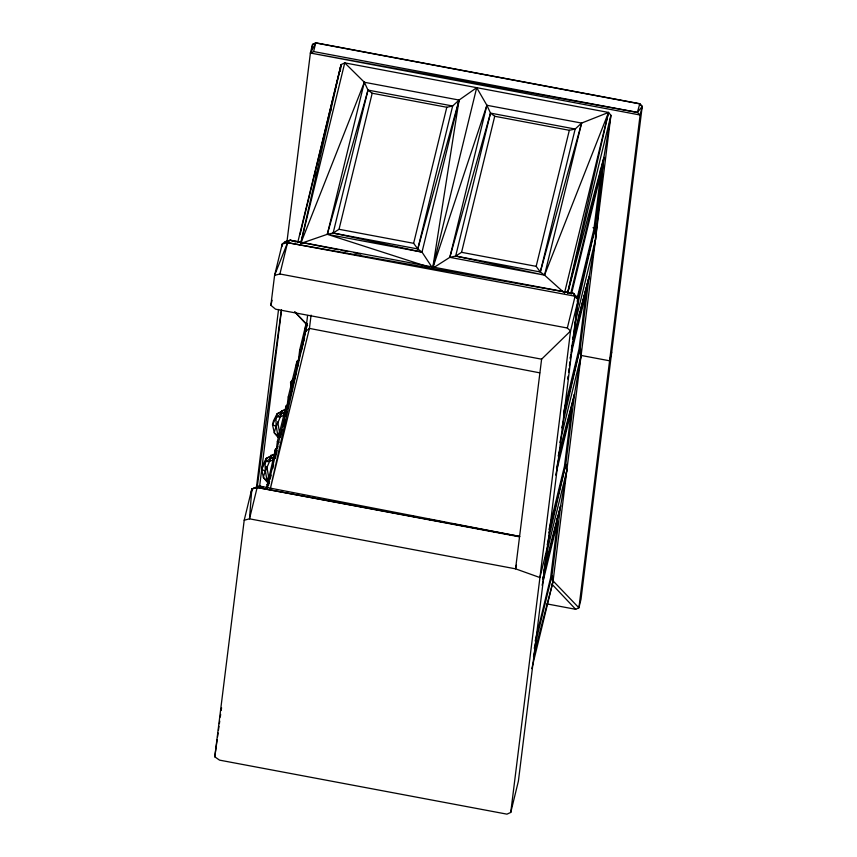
<?xml version="1.0" encoding="UTF-8"?>
<svg xmlns="http://www.w3.org/2000/svg" width="857" height="857" viewBox="0 0 857 857"><rect width="100%" height="100%" fill="white"/><g stroke="black" fill="none" stroke-linecap="round" stroke-linejoin="round"><path stroke-width="1.29" d="M269.773 456.931L266.206 458.399C263.72 466.197 266.206 474.35 267.159 482.073L263.431 477.52L261.642 469.443L262.617 465.458L266.206 458.399L274.519 454.103M280.657 412.292L277.09 413.749C274.604 421.558 277.09 429.711 278.043 437.424L274.315 432.881L272.526 424.804L273.501 420.819L277.09 413.749L285.402 409.464M244.202 520.242L251.819 489.004L257.132 487.504L519.663 536.439L259.542 486.058L251.819 489.004L249.494 518.828L244.202 520.242L214.786 756.827L219.521 760.127L506.958 814.15L510.751 812.447L518.389 781.134L578.186 299.693L573.89 293.544L290.084 240.206L285.242 241.62L282.242 243.999L274.594 275.343L270.866 305.285L275.536 309.173L541.603 359.179L570.548 331.006L578.186 299.693L574.972 296.693L573.89 293.544L287.545 242.67L285.242 241.62M275.108 453.171L275.515 449.175L278.054 446.776M285.488 411.371L286.024 406.047L288.563 403.647M296.511 365.393L296.908 361.397L299.447 358.997M297.711 242.595L341.097 64.607L344.75 62.872L608.524 112.438L610.934 115.299L603.906 157.442L595.519 239.414L589.048 277.09L580.36 347.021L561.881 427.782M273.233 454.821L270.823 455.421C270.105 463.348 264.738 469.69 263.431 477.52L267.309 481.098L268.509 476.181L266.816 466.551M285.317 409.871L281.707 410.771C280.989 418.709 275.622 425.04 274.315 432.881L278.193 436.459L279.393 431.542L277.7 421.912M251.155 494.318L251.819 489.004L259.542 486.058L263.088 487.183M281.921 246.612L282.242 243.999L287.545 242.67L576.568 296.49L574.158 295.804M256.447 487.408L278.546 309.441M286.966 241.695L310.395 53.038L312.484 44.457L315.987 42.85L639.772 103.708L642.214 106.429L581.003 599.236L578.904 607.827L575.679 609.306L546.841 603.885M311.83 49.77L312.323 45.785M259.639 486.187L281.525 309.977M266.356 488.651L275.515 449.175L275.022 453.107M276.543 448.157L277.357 441.58L286.024 406.047L285.37 411.296M287.095 406.132L288.241 396.941L296.908 361.397L296.415 365.339M298.225 361.804L299.693 349.977L305.767 325.071L307.459 323.475M305.113 330.331L305.767 325.071M311.08 315.119L309.431 328.402L270.169 489.443L305.628 331.37L307.599 315.505M340.283 71.217L341.097 64.607L300.025 234.518M541.603 359.179L515.56 568.834L539.921 577.554L547.559 546.241L544.549 567.388M510.751 812.447L570.548 331.006L567.334 328.017L279.907 273.994L274.594 275.343L287.545 242.67L290.084 240.206L338.483 249.73M557.061 518.174L557.553 521.849L550.623 577.639L535.175 641.036M571.073 407.9L571.405 410.353L564.474 466.144L549.026 529.54M585.46 289.57L585.952 293.244L579.021 349.035L563.563 412.442M600.318 169.922L600.811 173.607L593.88 229.397L577.168 297.968M534.243 648.31L551.962 575.625L560.649 505.694L566.852 470.225L565.813 464.13L574.501 394.188L581.11 355.441L580.36 347.021L563.595 415.806M576.322 310.684L595.219 227.384L603.906 157.442L567.966 292.044M567.677 378.965L568.03 376.319M568.555 372.356L569.08 368.392M569.434 365.746L569.959 361.783M570.312 359.147L570.837 355.184M571.18 352.538L571.705 348.574M572.058 345.928L572.583 341.964M572.937 339.329L578.186 299.693M281.385 309.977L257.143 487.547L249.494 518.828L515.56 568.834L516.471 565.074M217.175 739.591L214.786 756.827L215.396 754.31M217.539 736.934L218.085 732.96M218.449 730.303L219.006 726.329M219.371 723.672L219.735 721.026M220.292 717.052L220.656 714.395M221.202 710.421L221.567 707.764M251.08 494.307L251.819 489.004M542.856 579.289L543.231 576.643M543.799 572.68L544.174 570.034M563.542 292.194L544.538 275.14L581.603 123.076L486.883 105.282L432.678 268.284L459.073 100.055L476.696 87.671L486.883 105.282L490.504 113.113L494.725 116.273L569.327 130.296L575.165 129.032L581.603 123.076L608.524 112.438L567.527 293.298M300.721 243.484L344.75 62.872L364.354 82.261L300.721 243.484L341.097 64.607M547.205 544.945L565.813 464.13L549.048 532.915M315.708 42.968L310.395 53.038L313.619 51.549L315.708 42.968L639.493 103.826L642.214 106.429L640.115 115.009L578.904 607.827L552.079 579.868M270.866 305.285L272.098 300.271M279.907 273.994L287.545 242.67M314.755 175.835L315.708 171.957M330.213 112.438L331.156 108.55M266.323 466.476L265.231 470.986L261.642 469.443L265.391 461.73L273.34 456.963M276.661 424.086L276.115 426.336L272.526 424.804L276.275 417.091L280.978 413.738L285.306 411.853M431.96 267.202L422.008 252.119L459.073 100.055L364.354 82.261L327.288 234.315L301.985 243.056M267.32 488.511L307.117 325.264M268.948 484.119L269.58 481.538M270.201 478.967L271.144 475.099M272.719 468.661L273.662 464.805M275.226 458.366L277.111 450.643M280.4 437.124L282.285 429.4M282.917 426.818L284.803 419.094M285.424 416.523L286.688 411.371M287.309 408.8L288.252 404.933M290.662 395.056L292.548 387.332M293.169 384.75L295.997 373.17M297.572 366.732L298.504 362.865M303.024 344.332L301.471 350.695L299.693 349.977M303.646 341.782L304.578 337.958M428.864 267.052L327.288 234.315L422.008 252.119L417.798 248.948L459.073 100.055L452.646 106L367.985 90.092L327.288 234.315L333.137 233.04L367.985 90.092L364.354 82.261M422.008 252.119L333.137 233.04L339.029 229.29L372.195 93.242L367.985 90.092M417.798 248.948L413.631 243.313L446.797 107.264L452.646 106L417.798 248.948L333.137 233.04M432.678 268.284L476.696 87.671M433.749 267.598L449.818 257.346L486.883 105.282M490.504 113.113L449.818 257.346L455.656 256.072L490.504 113.113L575.165 129.032L540.317 271.98L544.538 275.14L608.524 112.438L564.495 293.051M449.818 257.346L544.538 275.14L455.656 256.072L461.559 252.322L494.725 116.273M581.603 123.076L540.317 271.98L536.161 266.345L569.327 130.296M567.57 293.298L610.934 115.299L553.022 581.549L531.811 668.599M570.687 293.715L603.906 157.442M571.48 293.93L600.811 173.607M567.334 328.017L574.972 296.693M577.189 301.364L595.219 227.384L592.969 227.716M574.629 325.167L595.519 239.414L595.219 227.384M571.34 349.71L589.048 277.09L572.819 338.89M570.184 357.937L585.952 293.244M642.214 106.429L637.404 112.406L310.395 53.038L640.115 115.009L637.404 112.406L639.772 103.708M559.91 442.426L581.11 355.441M556.472 468.168L574.501 394.188L558.196 456.031M555.636 475.046L571.405 410.353M545.341 558.432L566.852 470.225M542.931 578.368L560.649 505.694L543.788 570.355M542.106 585.245L557.553 521.849M611.684 352.206L609.595 360.797L580.725 355.366M578.968 315.879L579.975 312.002M580.65 309.42L589.048 277.09M533.483 656.451L553.022 581.549L551.962 575.625M293.308 378.537L290.544 382.758L291.294 386.453M293.04 379.78L290.544 382.758L291.434 386.378M293.051 379.983L290.544 382.758L291.691 385.136M305.628 331.37L309.431 328.402L539.728 372.838M259.542 486.058L257.132 487.504L519.267 536.771M283.903 415.217L280.646 416.716L276.275 417.091M274.101 459.363L269.762 461.366L265.391 461.73M312.484 44.457L315.987 42.85M280.978 413.738L284.513 413.17M270.094 458.388L273.629 457.809M569.198 293.298L573.89 293.544M313.619 51.549L637.404 112.406M372.195 93.242L446.797 107.264M339.029 229.29L413.631 243.313M461.559 252.322L536.161 266.345M455.656 256.072L540.317 271.98M410.674 515.914L417.241 517.146M419.866 517.639L422.49 518.131M429.057 519.374L444.815 522.341M451.382 523.573L519.653 536.439M341.097 250.255L347.642 251.54M354.187 252.826L360.722 254.111M290.084 240.206L295.997 242.028M288.241 396.941L290.03 397.627M277.357 441.58L279.146 442.276M266.848 484.708L268.637 485.405M294.862 311.905L306.892 324.439M294.776 312.012L307.62 325.606M551.812 584.046L575.679 609.306M270.823 455.421L270.962 456.449"/></g></svg>
